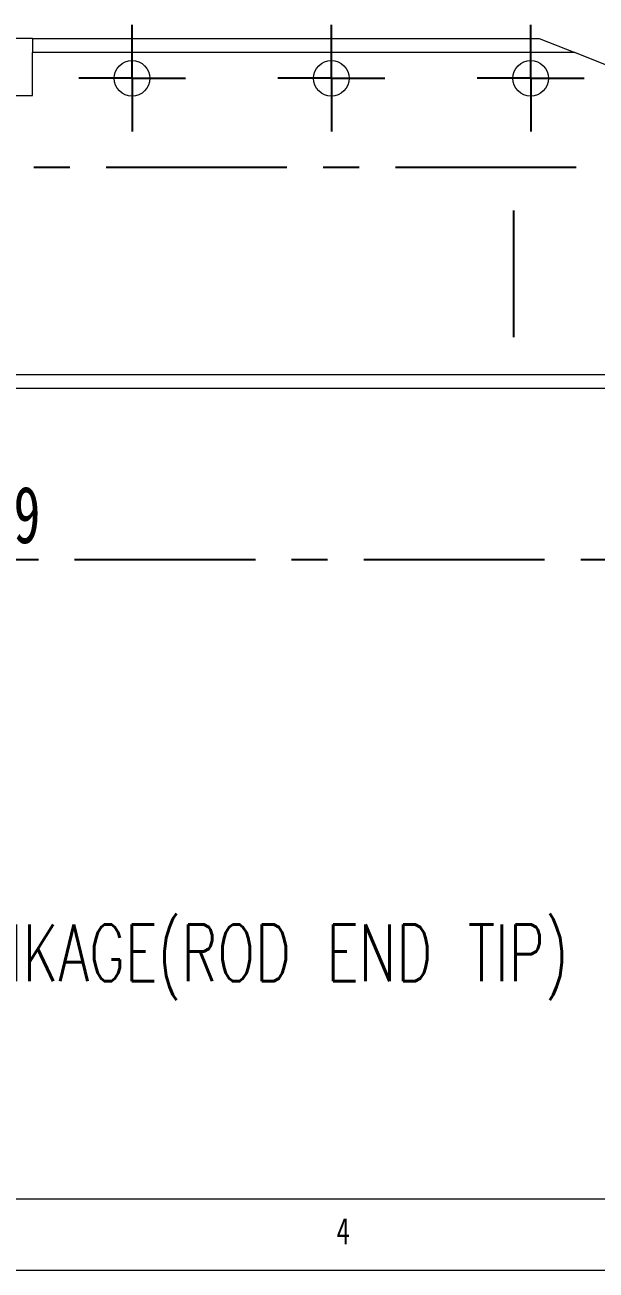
# Model space of a CAD drawing. Header units: inches. Extents: x 0.2 to 16.3, y 0.2 to 11.5.
# Drawn here: x 6.389 to 7.969, y 0.197 to 3.641 of the extents above; entities that cross this region are included whole.
import ezdxf

# ---------------------------------------------------------------- set-up
doc = ezdxf.new("R2010")
doc.units = ezdxf.units.IN
doc.header["$MEASUREMENT"] = 0
doc.linetypes.add('CENTERX2', pattern=[0.8, 0.5, -0.1, 0.1, -0.1])
doc.layers.add('CENTER_LINE', color=7, linetype='CENTERX2')
doc.layers.add('DIMENSION', color=7, linetype='Continuous')
doc.styles.add('SLDTEXTSTYLE0', font='TXT', dxfattribs={"width": 0.7})
doc.styles.add('SLDTEXTSTYLE1', font='TXT', dxfattribs={"width": 0.7, "bigfont": 'bigfont'})
doc.styles.add('SLDTEXTSTYLE2', font='TXT', dxfattribs={"width": 0.75})
doc.dimstyles.new('SLDDIMSTYLE0', dxfattribs={"dimtxt": 0.15748, "dimasz": 0.13, "dimexe": 0, "dimexo": 0.0625, "dimgap": 0.03937, "dimtad": 1, "dimdec": 3, "dimrnd": 1e-09, "dimzin": 12, "dimdsep": 46, "dimtxsty": 'SLDTEXTSTYLE0', "dimsah": 1, "dimcen": 0.09, "dimadec": 0, "dimazin": 3, "dimtfac": 1, "dimtdec": 3, "dimtofl": 0, "dimtmove": 0, "dimatfit": 3, "dimfxl": 1, "dimfrac": 2, "dimtolj": 1, "dimtzin": 12, "dimarcsym": 0})

# ---------------------------------------------------------------- blocks, each defined once
blk = doc.blocks.new('SW_NOTE_0_1')
at = {"layer": 'CENTER_LINE', "color": 0, "insert": (0, 0.0062), "char_height": 0.15748, "attachment_point": 1, "style": 'SLDTEXTSTYLE1'}
blk.add_mtext('1. ACCESSORY 부품 :  SCREW M2.6X0.45P, HINGE, NUT M3X0.5P, ROD LINKAGE(ROD END TIP)', dxfattribs=at)
blk = doc.blocks.new('_D_32')
at = {"layer": 'CENTER_LINE'}
for p, q in [((4.1263, 3.0447), (4.1263, 2.1227)), ((8.5161, 2.5998), (8.5161, 2.1227)), ((4.1263, 2.1621), (8.5161, 2.1621))]:
    blk.add_line(p, q, dxfattribs=at)
for points in [[(4.1263, 2.1621), (4.2563, 2.1421), (4.2563, 2.1821)], [(8.5161, 2.1621), (8.3861, 2.1821), (8.3861, 2.1421)]]:
    blk.add_solid(points, dxfattribs=at)
at = {"layer": 'CENTER_LINE', "insert": (6.1324, 2.3651), "char_height": 0.15748, "attachment_point": 1, "style": 'SLDTEXTSTYLE0'}
blk.add_mtext('4.39', dxfattribs=at)
blk = doc.blocks.new('SW_CENTERMARKSYMBOL_7')
at = {"layer": 'CENTER_LINE', "color": 0}
for p, q in [((0, 0.0984), (0, 0.1476)), ((0, 0), (0, 0.0984)), ((-0.0984, 0), (-0.1476, 0)), ((0, 0), (-0.0984, 0)), ((0, 0), (0, -0.0984)), ((0, 0), (0.0984, 0)), ((0.0984, 0), (0.1476, 0)), ((0, -0.0984), (0, -0.1476))]:
    blk.add_line(p, q, dxfattribs=at)
blk = doc.blocks.new('SW_CENTERMARKSYMBOL_8')
at = {"layer": 'CENTER_LINE', "color": 0}
for p, q in [((0, 0.0984), (0, 0.1476)), ((0, 0), (0, 0.0984)), ((-0.0984, 0), (-0.1476, 0)), ((0, 0), (-0.0984, 0)), ((0, 0), (0, -0.0984)), ((0, 0), (0.0984, 0)), ((0.0984, 0), (0.1476, 0)), ((0, -0.0984), (0, -0.1476))]:
    blk.add_line(p, q, dxfattribs=at)
blk = doc.blocks.new('SW_CENTERMARKSYMBOL_9')
at = {"layer": 'CENTER_LINE', "color": 0}
for p, q in [((0, 0.0984), (0, 0.1476)), ((0, 0), (0, 0.0984)), ((-0.0984, 0), (-0.1476, 0)), ((0, 0), (-0.0984, 0)), ((0, 0), (0, -0.0984)), ((0, 0), (0.0984, 0)), ((0.0984, 0), (0.1476, 0)), ((0, -0.0984), (0, -0.1476))]:
    blk.add_line(p, q, dxfattribs=at)

msp = doc.modelspace()

# ---------------------------------------------------------------- linework, layer by layer
at = {"color": 7, "linetype": 'Continuous', "lineweight": 18}
for p, q in [((6.4098, 3.6038), (6.3625, 3.6038)), ((6.4098, 3.6038), (6.4098, 3.5644)), ((6.4098, 3.6038), (7.8114, 3.6038)), ((7.8114, 3.6038), (7.9098, 3.5644)), ((7.9098, 3.5644), (6.4098, 3.5644)), ((6.4098, 3.4463), (6.4098, 3.5644)), ((8.2051, 3.4463), (7.9098, 3.5644)), ((6.1854, 3.4463), (6.4098, 3.4463)), ((4.709, 2.6746), (8.398, 2.6746)), ((8.398, 2.6353), (4.709, 2.6353)), ((0.3937, 0.3937), (16.1516, 0.3937)), ((0.1969, 0.1969), (16.3386, 0.1969))]:
    msp.add_line(p, q, dxfattribs=at)
for centre in [(6.6854, 3.4935), (7.2365, 3.4935), (7.7877, 3.4935)]:
    msp.add_circle(centre, 0.0492, dxfattribs=at)
at = {"layer": 'CENTER_LINE'}
msp.add_line((10.3136, 3.2463), (3.9829, 3.2463), dxfattribs=at)
at = {"layer": 'DIMENSION'}
msp.add_line((7.7405, 3.1282), (7.7405, 2.7771), dxfattribs=at)

# ---------------------------------------------------------------- block references
at = {"layer": 'CENTER_LINE'}
for name, p in [('SW_CENTERMARKSYMBOL_7', (6.6854, 3.4935)), ('SW_CENTERMARKSYMBOL_8', (7.2365, 3.4935)), ('SW_CENTERMARKSYMBOL_9', (7.7877, 3.4935)), ('SW_NOTE_0_1', (0.6471, 1.147))]:
    msp.add_blockref(name, p, dxfattribs=at)

# ---------------------------------------------------------------- texts
at = {"color": 7, "linetype": 'Continuous', "lineweight": 0, "insert": (7.2507, 0.3413), "char_height": 0.0729, "attachment_point": 1, "style": 'SLDTEXTSTYLE2'}
msp.add_mtext('4', dxfattribs=at)

# ---------------------------------------------------------------- dimensions: what is measured, and where the dimension line sits
at = {"layer": 'CENTER_LINE'}
dim = msp.add_linear_dim(base=(8.5161, 2.1621), p1=(4.1263, 3.0841), p2=(8.5161, 2.6392), dimstyle='SLDDIMSTYLE0', dxfattribs=at)
dim.commit()
dim.dimension.update_dxf_attribs({"geometry": '_D_32', "text_midpoint": (6.3212, 2.1621), "dimtype": 160})

doc.saveas('drawing.dxf')
